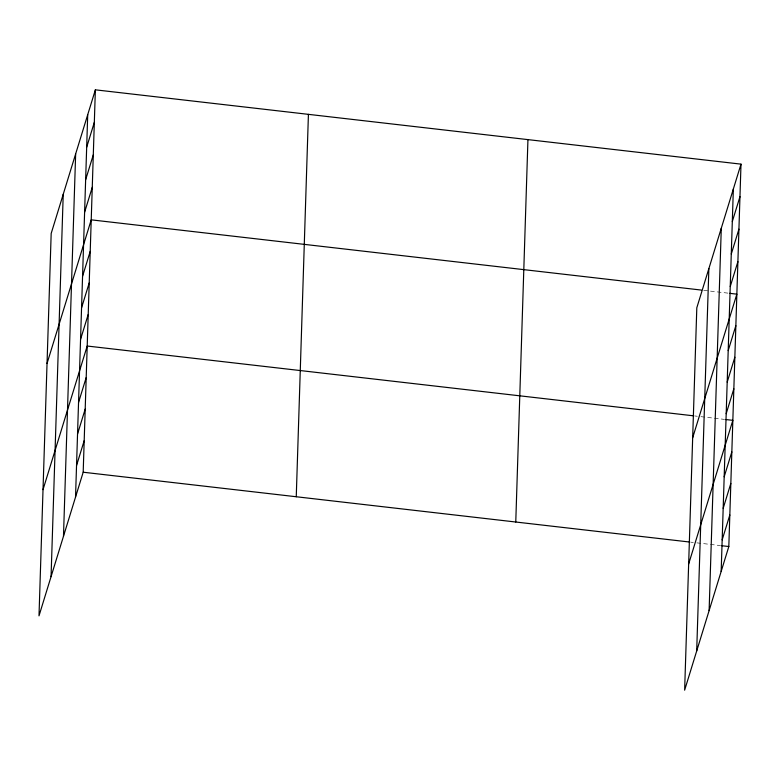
<?xml version="1.0" encoding="UTF-8"?>
<svg xmlns="http://www.w3.org/2000/svg" width="780" height="780" viewBox="0 0 780 780"><rect width="100%" height="100%" fill="white"/><g stroke="black" fill="none" stroke-linecap="round" stroke-linejoin="round"><path stroke-width="0.58" stroke-dasharray="3.9 2.92" d="M703.716 290.345L728.578 293.202M694.97 415.984L697.33 416.257M700.889 416.666L724.562 419.396M690.943 542.178L693.313 542.451M696.862 542.861L720.535 545.581"/><path stroke-width="1.17" d="M51.061 576.664L63.229 194.278M63.482 536.289L75.65 153.894M75.533 497.104L87.711 114.709M95.365 89.827L51.178 233.464L39 615.859L83.187 472.222L95.365 89.827L741 164.141L728.822 546.536L684.635 690.173L696.813 307.778L741 164.141M296.254 496.743L308.422 114.348M515.765 522.015L527.943 139.62M696.696 650.988L708.864 268.593M709.117 610.613L721.285 228.218M721.168 571.418L733.346 189.023M86.678 147.215L94.331 122.323M85.644 179.712L93.298 154.83M84.601 212.219L92.264 187.336M47.034 363.48L91.221 219.843L701.347 290.072M82.563 276.266L90.217 251.384M81.559 307.817L89.212 282.935M80.555 339.368L88.208 314.476M43.017 489.665L87.204 346.027L693.781 415.847M78.546 402.46L86.2 377.578M77.542 434.011L85.195 409.12M76.537 465.553L84.191 440.671M732.313 221.53L739.966 196.648M731.279 254.036L738.933 229.144M730.236 286.533L737.899 261.651M692.669 437.794L736.856 294.157L729.758 293.339M728.198 350.59L735.852 325.699M727.194 382.132L734.848 357.25M726.19 413.683L733.843 388.801M688.652 563.989L732.839 420.342L725.741 419.533M724.181 476.775L731.835 451.893M723.177 508.326L730.831 483.444M722.173 539.867L729.826 514.985M83.187 472.222L689.764 542.042M721.724 545.717L728.822 546.536"/></g></svg>
